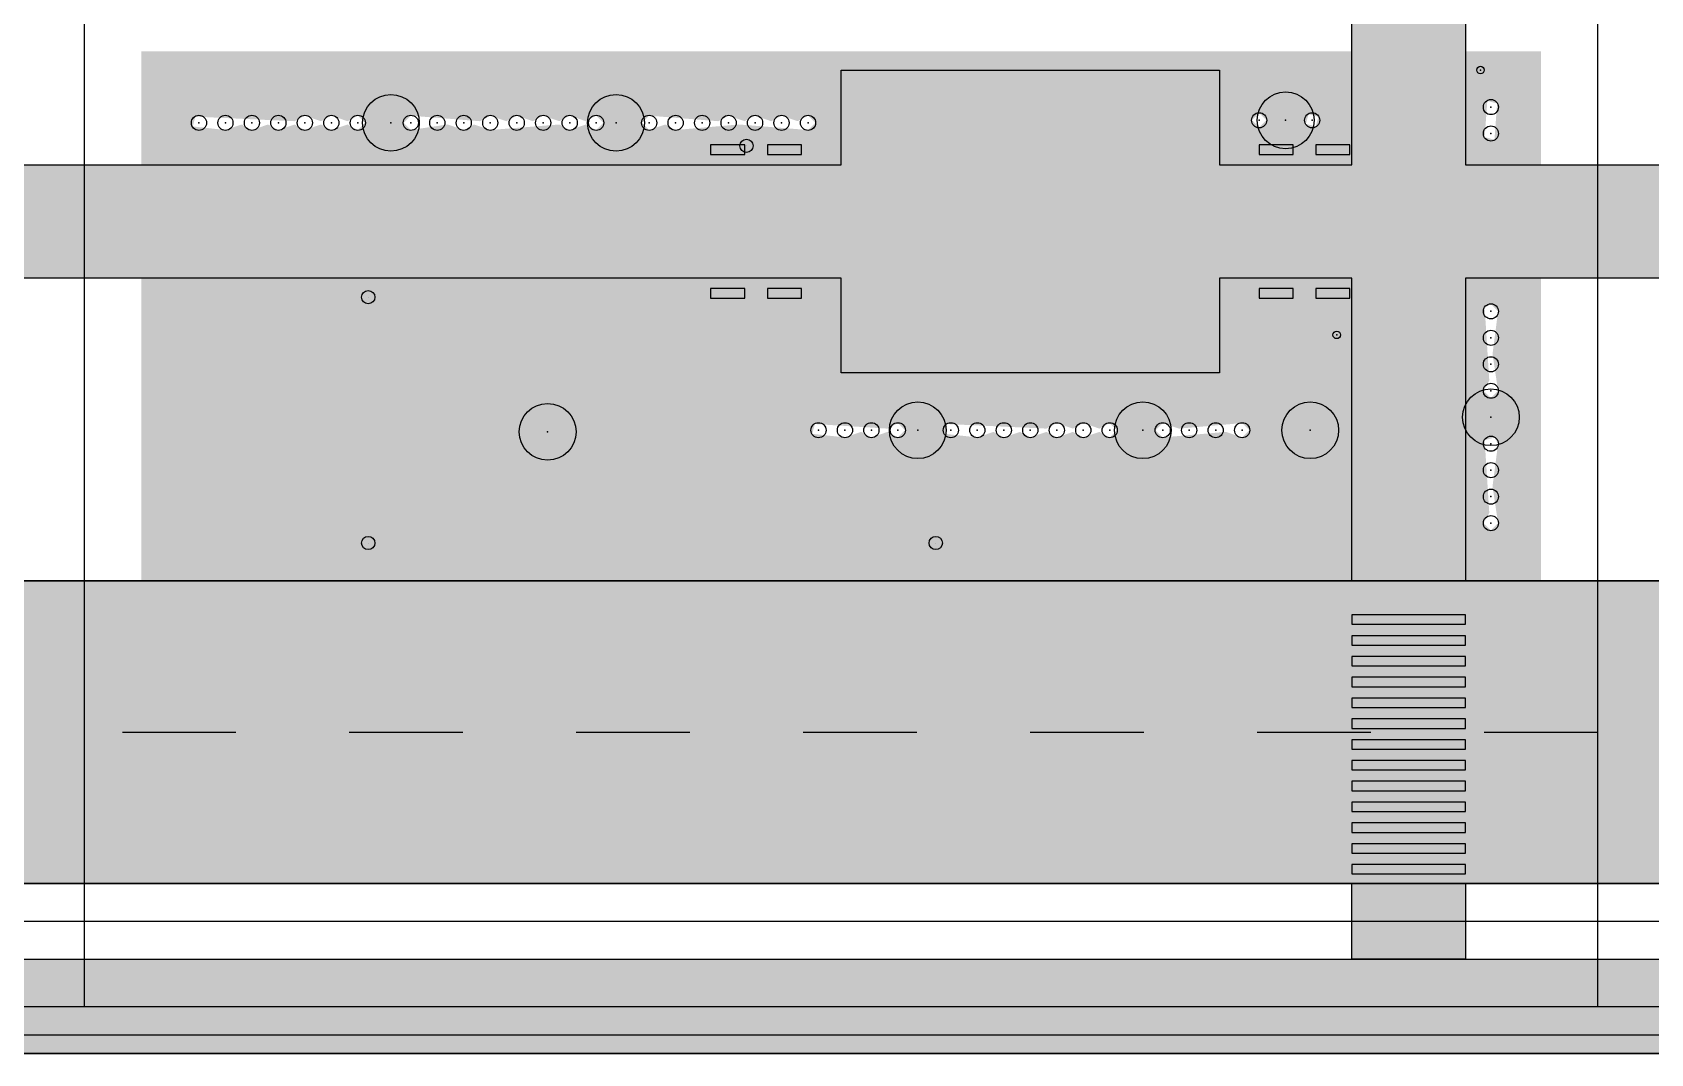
# Model space of a CAD drawing. Header units: metres. Extents: x 0 to 260, y 0 to 111.
# Drawn here: x 127.2 to 212.8, y 0 to 54 of the extents above; entities that cross this region are included whole.
import ezdxf

# ---------------------------------------------------------------- set-up
doc = ezdxf.new("R2010")
doc.units = ezdxf.units.M
for name, color, linetype in [('BENCHES', 34, 'Continuous'), ('CABLE_COMM', 150, 'Continuous'), ('CURB', 8, 'Continuous'), ('LAMPS', 2, 'Continuous'), ('NEW_BUSH', 3, 'Continuous'), ('NEW_LAMP', 2, 'Continuous'), ('NEW_LAWN', 82, 'Continuous'), ('NEW_TREE', 3, 'Continuous'), ('OVERHEAD_POWER_LINE', 6, 'Continuous'), ('PATHS', 33, 'Continuous'), ('ROAD', 251, 'Continuous'), ('ROAD_MARKINGS', 7, 'Continuous'), ('SIDEWALK', 31, 'Continuous'), ('TERRITORY_BOUNDARY', 8, 'Continuous'), ('WATER_SUPPLY_B1', 5, 'Continuous')]:
    doc.layers.add(name, color=color, linetype=linetype)

# ---------------------------------------------------------------- blocks, each defined once
blk = doc.blocks.new('BENCH')
blk.add_lwpolyline([(-0.9, -0.25), (0.9, -0.25), (0.9, 0.25), (-0.9, 0.25)], close=True)

msp = doc.modelspace()

# ---------------------------------------------------------------- hatches: boundary and pattern name
at = {"layer": 'NEW_LAWN'}
h = msp.add_hatch(color=82, dxfattribs=at)
h.paths.add_polyline_path([(133, 47), (133, 53), (197, 53), (196.99, 47), (190.003, 47.003), (190, 52), (170, 52), (169.99, 47)])
h.paths.add_polyline_path([(195.089, 49.022), (195.228, 49.539), (194.711, 49.678), (194.572, 49.161)], flags=16)
h.paths.add_polyline_path([(192.479, 49.35), (192.1, 49.729), (191.721, 49.35), (192.1, 48.971)], flags=16)
h.paths.add_polyline_path([(163.505, 49.302), (159.85, 49.594), (159.471, 49.215), (159.85, 48.837), (160.705, 49.129), (161.25, 48.837), (164.595, 49.129), (168.25, 48.837), (168.629, 49.215), (168.25, 49.594), (167.705, 49.302), (166.85, 49.594), (166.305, 49.302), (165.45, 49.594), (164.905, 49.302), (164.05, 49.594)], flags=16)
h.paths.add_polyline_path([(150.905, 49.302), (147.25, 49.594), (146.871, 49.215), (147.25, 48.837), (149.195, 49.129), (150.05, 48.837), (150.595, 49.129), (151.45, 48.837), (155.105, 49.129), (155.65, 48.837), (156.505, 49.129), (157.05, 48.837), (157.429, 49.215), (157.05, 49.594), (156.505, 49.302), (155.65, 49.594), (155.105, 49.302), (154.25, 49.594), (153.705, 49.302), (152.85, 49.594), (152.305, 49.302), (151.45, 49.594)], flags=16)
h.paths.add_polyline_path([(141.105, 49.302), (135.861, 49.543), (135.722, 49.026), (137.45, 48.837), (138.305, 49.129), (138.85, 48.837), (139.705, 49.129), (140.25, 48.837), (141.105, 49.129), (141.65, 48.837), (142.505, 49.129), (143.05, 48.837), (143.905, 49.129), (144.45, 48.837), (144.829, 49.215), (144.45, 49.594), (143.905, 49.302), (143.05, 49.594), (142.505, 49.302), (141.65, 49.594)], flags=16)
h = msp.add_hatch(color=82, dxfattribs=at)
h.paths.add_polyline_path([(203, 53), (207, 53), (207, 47), (203.003, 47.003)])
h.paths.add_polyline_path([(204.539, 48.322), (204.678, 50.239), (204.161, 50.378), (204.022, 48.461)], flags=16)
h = msp.add_hatch(color=82, dxfattribs=at)
h.paths.add_polyline_path([(170, 36.001), (190, 36), (190.003, 40.997), (196.994, 40.999), (197, 25.001), (133, 25), (133, 41), (169.99, 41)])
h.paths.add_polyline_path([(187.855, 33.048), (187, 33.34), (186.621, 32.962), (187, 32.583), (190.345, 32.875), (191.2, 32.583), (191.579, 32.962), (191.2, 33.34)], flags=16)
h.paths.add_polyline_path([(180.855, 33.048), (175.611, 33.29), (175.472, 32.772), (177.2, 32.583), (178.055, 32.875), (178.6, 32.583), (179.455, 32.875), (180, 32.583), (180.855, 32.875), (181.4, 32.583), (182.255, 32.875), (182.8, 32.583), (183.655, 32.875), (184.2, 32.583), (184.579, 32.962), (184.2, 33.34), (183.655, 33.048), (182.8, 33.34), (182.255, 33.048), (181.4, 33.34)], flags=16)
h.paths.add_polyline_path([(172.455, 33.048), (168.611, 33.29), (168.472, 32.772), (170.2, 32.583), (171.055, 32.875), (171.6, 32.583), (172.455, 32.875), (173, 32.583), (173.379, 32.962), (173, 33.34)], flags=16)
h = msp.add_hatch(color=82, dxfattribs=at)
h.paths.add_polyline_path([(207, 41), (207, 25), (203, 25), (203, 40.99)])
h.paths.add_polyline_path([(204.022, 39.439), (204.264, 35.595), (203.971, 35.05), (204.35, 34.671), (204.729, 35.05), (204.436, 36.995), (204.729, 39.25), (204.35, 39.629)], flags=16)
h.paths.add_polyline_path([(204.022, 32.439), (204.264, 28.595), (203.971, 28.05), (204.35, 27.671), (204.729, 28.05), (204.436, 29.995), (204.729, 32.25), (204.539, 32.578)], flags=16)
at = {"layer": 'PATHS'}
for points in [[(0, 47), (57, 47), (57, 59), (63, 59), (63, 47), (70, 47), (70, 52), (90, 52), (90, 47), (170, 47), (170, 52), (190, 52), (190, 47), (197, 47), (197, 59), (203, 59), (203, 47), (260, 47), (260, 41), (203, 41), (203, 25), (197, 25), (197, 41), (190, 41), (190, 36), (170, 36), (170, 41), (90, 41), (90, 36), (70, 36), (70, 41), (63, 41), (63, 25), (57, 25), (57, 41), (0, 41)], [(203, 5), (197, 5), (197, 9), (203, 9)]]:
    msp.add_hatch(color=33, dxfattribs=at).paths.add_polyline_path(points)
at = {"layer": 'ROAD'}
msp.add_hatch(color=251, dxfattribs=at).paths.add_polyline_path([(0, 9), (0, 25), (260, 25), (260, 9)])
at = {"layer": 'SIDEWALK'}
msp.add_hatch(color=31, dxfattribs=at).paths.add_polyline_path([(0, 0), (0, 5), (260, 5), (260, 0)])

# ---------------------------------------------------------------- linework, layer by layer
at = {"layer": 'CABLE_COMM'}
msp.add_polyline3d([(0, 1, -0.6), (260, 1, -0.6)], dxfattribs=at)
at = {"layer": 'CURB'}
msp.add_lwpolyline([(260, 9), (260, 25), (0, 25), (0, 9)], close=True, dxfattribs=at)
at = {"layer": 'LAMPS'}
for p, q in [((165, 48), (165, 48, 5)), ((145, 40), (145, 40, 5)), ((145, 27), (145, 27, 9)), ((175, 27), (175, 27, 9))]:
    msp.add_line(p, q, dxfattribs=at)
for centre in [(165, 48, 5), (145, 40, 5), (145, 27, 9), (175, 27, 9)]:
    msp.add_circle(centre, 0.35, dxfattribs=at)
at = {"layer": 'NEW_BUSH'}
for centre in [(192.1, 49.35), (194.9, 49.35), (204.35, 50.05), (136.05, 49.215), (137.45, 49.215), (138.85, 49.215), (140.25, 49.215), (141.65, 49.215), (143.05, 49.215), (144.45, 49.215), (147.25, 49.215), (148.65, 49.215), (150.05, 49.215), (151.45, 49.215), (152.85, 49.215), (154.25, 49.215), (155.65, 49.215), (157.05, 49.215), (159.85, 49.215), (161.25, 49.215), (162.65, 49.215), (164.05, 49.215), (165.45, 49.215), (166.85, 49.215), (168.25, 49.215), (204.35, 48.65), (204.35, 39.25), (204.35, 37.85), (204.35, 36.45), (204.35, 35.05), (168.8, 32.962), (170.2, 32.962), (171.6, 32.962), (173, 32.962), (175.8, 32.962), (177.2, 32.962), (178.6, 32.962), (180, 32.962), (181.4, 32.962), (182.8, 32.962), (184.2, 32.962), (187, 32.962), (188.4, 32.962), (189.8, 32.962), (191.2, 32.962), (204.35, 32.25), (204.35, 30.85), (204.35, 29.45), (204.35, 28.05)]:
    msp.add_circle(centre, 0.4, dxfattribs=at)
for p in [(204.35, 50.05), (136.05, 49.215), (137.45, 49.215), (138.85, 49.215), (140.25, 49.215), (141.65, 49.215), (143.05, 49.215), (144.45, 49.215), (147.25, 49.215), (148.65, 49.215), (150.05, 49.215), (151.45, 49.215), (152.85, 49.215), (154.25, 49.215), (155.65, 49.215), (157.05, 49.215), (159.85, 49.215), (161.25, 49.215), (162.65, 49.215), (164.05, 49.215), (165.45, 49.215), (166.85, 49.215), (168.25, 49.215), (192.1, 49.35), (194.9, 49.35), (204.35, 48.65), (204.35, 39.25), (204.35, 37.85), (204.35, 36.45), (204.35, 35.05), (168.8, 32.962), (170.2, 32.962), (171.6, 32.962), (173, 32.962), (175.8, 32.962), (177.2, 32.962), (178.6, 32.962), (180, 32.962), (181.4, 32.962), (182.8, 32.962), (184.2, 32.962), (187, 32.962), (188.4, 32.962), (189.8, 32.962), (191.2, 32.962), (204.35, 32.25), (204.35, 30.85), (204.35, 29.45), (204.35, 28.05)]:
    msp.add_point(p, dxfattribs=at)
at = {"layer": 'NEW_LAMP'}
for centre in [(203.8, 52.005), (196.2, 38.005)]:
    msp.add_circle(centre, 0.2, dxfattribs=at)
for p in [(203.8, 52.005), (196.2, 38.005)]:
    msp.add_point(p, dxfattribs=at)
at = {"layer": 'NEW_TREE'}
for centre in [(146.2, 49.215), (158.1, 49.215), (193.5, 49.35), (204.35, 33.65), (154.485, 32.878), (174.05, 32.962), (185.95, 32.962), (194.8, 32.962)]:
    msp.add_circle(centre, 1.5, dxfattribs=at)
for p in [(146.2, 49.215), (158.1, 49.215), (193.5, 49.35), (204.35, 33.65), (154.485, 32.878), (174.05, 32.962), (185.95, 32.962), (194.8, 32.962)]:
    msp.add_point(p, dxfattribs=at)
at = {"layer": 'OVERHEAD_POWER_LINE'}
for p, q in [((0, 7, 9), (260, 7, 9)), ((140, 7), (140, 7, 9)), ((175, 7), (175, 7, 9)), ((210, 7), (210, 7, 9))]:
    msp.add_line(p, q, dxfattribs=at)
at = {"layer": 'PATHS'}
msp.add_lwpolyline([(90, 47), (170, 47), (170, 52), (190, 52), (190, 47), (197, 47), (197, 59), (203, 59), (203, 47), (260, 47), (260, 41), (203, 41), (203, 25), (197, 25), (197, 41), (190, 41), (190, 36), (170, 36), (170, 41), (90, 41)], dxfattribs=at)
msp.add_lwpolyline([(203, 5), (197, 5), (197, 9), (203, 9)], close=True, dxfattribs=at)
at = {"layer": 'ROAD'}
msp.add_lwpolyline([(0, 9), (0, 25), (260, 25), (260, 9)], close=True, dxfattribs=at)
at = {"layer": 'ROAD_MARKINGS'}
for p, q in [((132, 17), (138, 17)), ((144, 17), (150, 17)), ((156, 17), (162, 17)), ((168, 17), (174, 17)), ((180, 17), (186, 17)), ((192, 17), (198, 17)), ((204, 17), (210, 17))]:
    msp.add_line(p, q, dxfattribs=at)
for points in [[(203, 22.7), (203, 23.2), (197, 23.2), (197, 22.7)], [(203, 21.6), (203, 22.1), (197, 22.1), (197, 21.6)], [(203, 20.5), (203, 21), (197, 21), (197, 20.5)], [(203, 19.4), (203, 19.9), (197, 19.9), (197, 19.4)], [(203, 18.3), (203, 18.8), (197, 18.8), (197, 18.3)], [(203, 17.2), (203, 17.7), (197, 17.7), (197, 17.2)], [(203, 16.1), (203, 16.6), (197, 16.6), (197, 16.1)], [(203, 15), (203, 15.5), (197, 15.5), (197, 15)], [(203, 13.9), (203, 14.4), (197, 14.4), (197, 13.9)], [(203, 12.8), (203, 13.3), (197, 13.3), (197, 12.8)], [(203, 11.7), (203, 12.2), (197, 12.2), (197, 11.7)], [(203, 10.6), (203, 11.1), (197, 11.1), (197, 10.6)], [(203, 9.5), (203, 10), (197, 10), (197, 9.5)]]:
    msp.add_lwpolyline(points, close=True, dxfattribs=at)
at = {"layer": 'SIDEWALK'}
msp.add_lwpolyline([(0, 0), (0, 5), (260, 5), (260, 0)], close=True, dxfattribs=at)
at = {"layer": 'TERRITORY_BOUNDARY'}
msp.add_lwpolyline([(260, 0), (260, 110), (0, 110), (0, 0)], close=True, dxfattribs=at)
at = {"layer": 'WATER_SUPPLY_B1'}
for points in [[(130, 2.5, -1.8), (130, 88, -1.8)], [(210, 2.5, -1.8), (210, 88, -1.8)], [(0, 2.5, -1.8), (260, 2.5, -1.8)]]:
    msp.add_polyline3d(points, dxfattribs=at)

# ---------------------------------------------------------------- block references
at = {"layer": 'BENCHES', "rotation": 180}
for p in [(164, 47.8), (167, 47.8), (193, 47.8), (196, 47.8)]:
    msp.add_blockref('BENCH', p, dxfattribs=at)
at = {"layer": 'BENCHES'}
for p in [(164, 40.2), (167, 40.2), (193, 40.2), (196, 40.2)]:
    msp.add_blockref('BENCH', p, dxfattribs=at)

doc.saveas('drawing.dxf')
